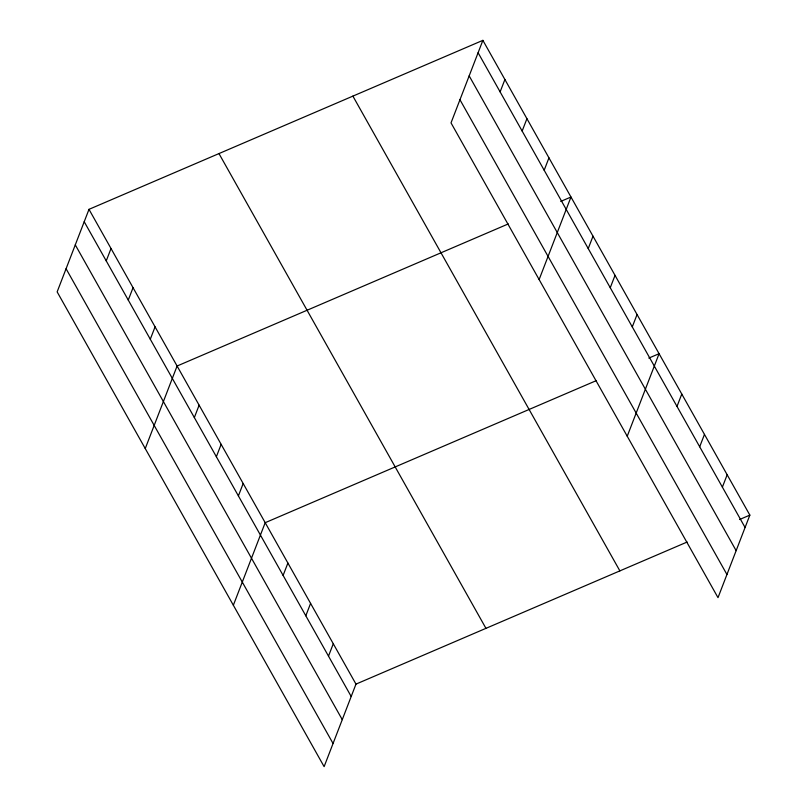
<?xml version="1.0" encoding="UTF-8"?>
<svg xmlns="http://www.w3.org/2000/svg" width="807" height="807" viewBox="0 0 807 807"><rect width="100%" height="100%" fill="white"/><g stroke="black" fill="none" stroke-linecap="round" stroke-linejoin="round"><path stroke-width="1.21" d="M482.879 40.35L451.022 122.886L718.008 597.654L749.854 515.118L482.879 40.35L88.992 209.346L57.146 291.882L324.121 766.65L355.978 684.114L687.15 542.022M106.242 260.893L111.023 248.516M128.263 300.063L133.044 287.685M150.294 339.233L155.075 326.845M145.25 448.561L177.096 366.015L508.269 223.932M194.346 417.562L199.117 405.185M216.367 456.732L221.148 444.354M238.398 495.902L243.169 483.524M233.354 605.23L265.2 522.694L596.373 380.601M283.116 575.421L287.897 563.044M500.128 91.897L504.9 79.52M305.813 615.781L310.584 603.404M522.149 131.067L526.931 118.69M328.499 656.141L333.281 643.754M544.18 170.237L548.952 157.859M539.126 279.565L570.983 197.019L560.714 201.427M588.232 248.576L593.004 236.189M610.253 287.736L615.035 275.358M632.284 326.906L637.056 314.528M627.231 436.234L659.087 353.698L648.818 358.096M677.002 406.435L681.774 394.048M699.689 446.785L704.471 434.408M722.386 487.146L727.168 474.758M739.595 519.516L749.854 515.118M478.097 52.727L745.083 527.496M469.17 75.878L736.145 550.646M459.96 99.735L726.946 574.503M352.891 96.114L619.877 570.882M218.969 153.572L485.955 628.34M88.992 209.346L355.978 684.114M84.21 221.723L351.196 696.491M75.283 244.874L342.259 719.642M66.073 268.731L333.059 743.499"/></g></svg>
